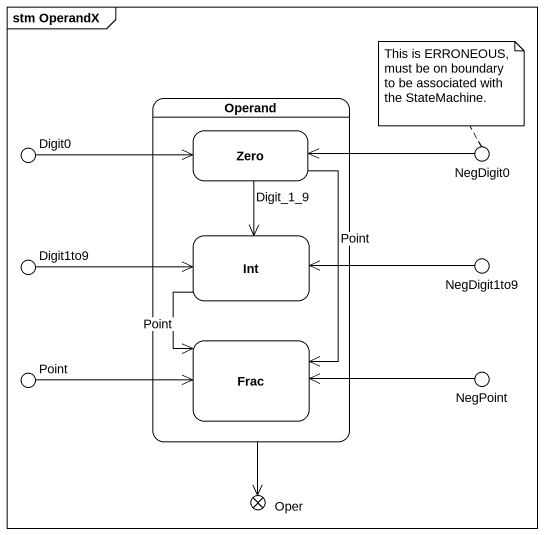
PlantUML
@startuml
mainframe stm OperandX
hide empty description
state Operand {
  state Zero
  state Int
  state Frac
}
state Digit0 <<choice>>
state NegDigit0 <<choice>>
state NegDigit1to9 <<choice>>
state Digit1to9 <<choice>>
state Point <<choice>>
state NegPoint <<choice>>
state Oper <<choice>>
Operand --> Oper
Digit0 -right-> Zero
Zero --> Int : Digit_1_9
Zero --> Frac : Point
NegDigit0 -left-> Zero
Int --> Frac : Point
NegDigit1to9 -left-> Int
Digit1to9 -right-> Int
Point -right-> Frac
NegPoint -left-> Frac
note top of NegDigit0 : This is ERRONEOUS, must be on boundary to be associated with the StateMachine.
@enduml
